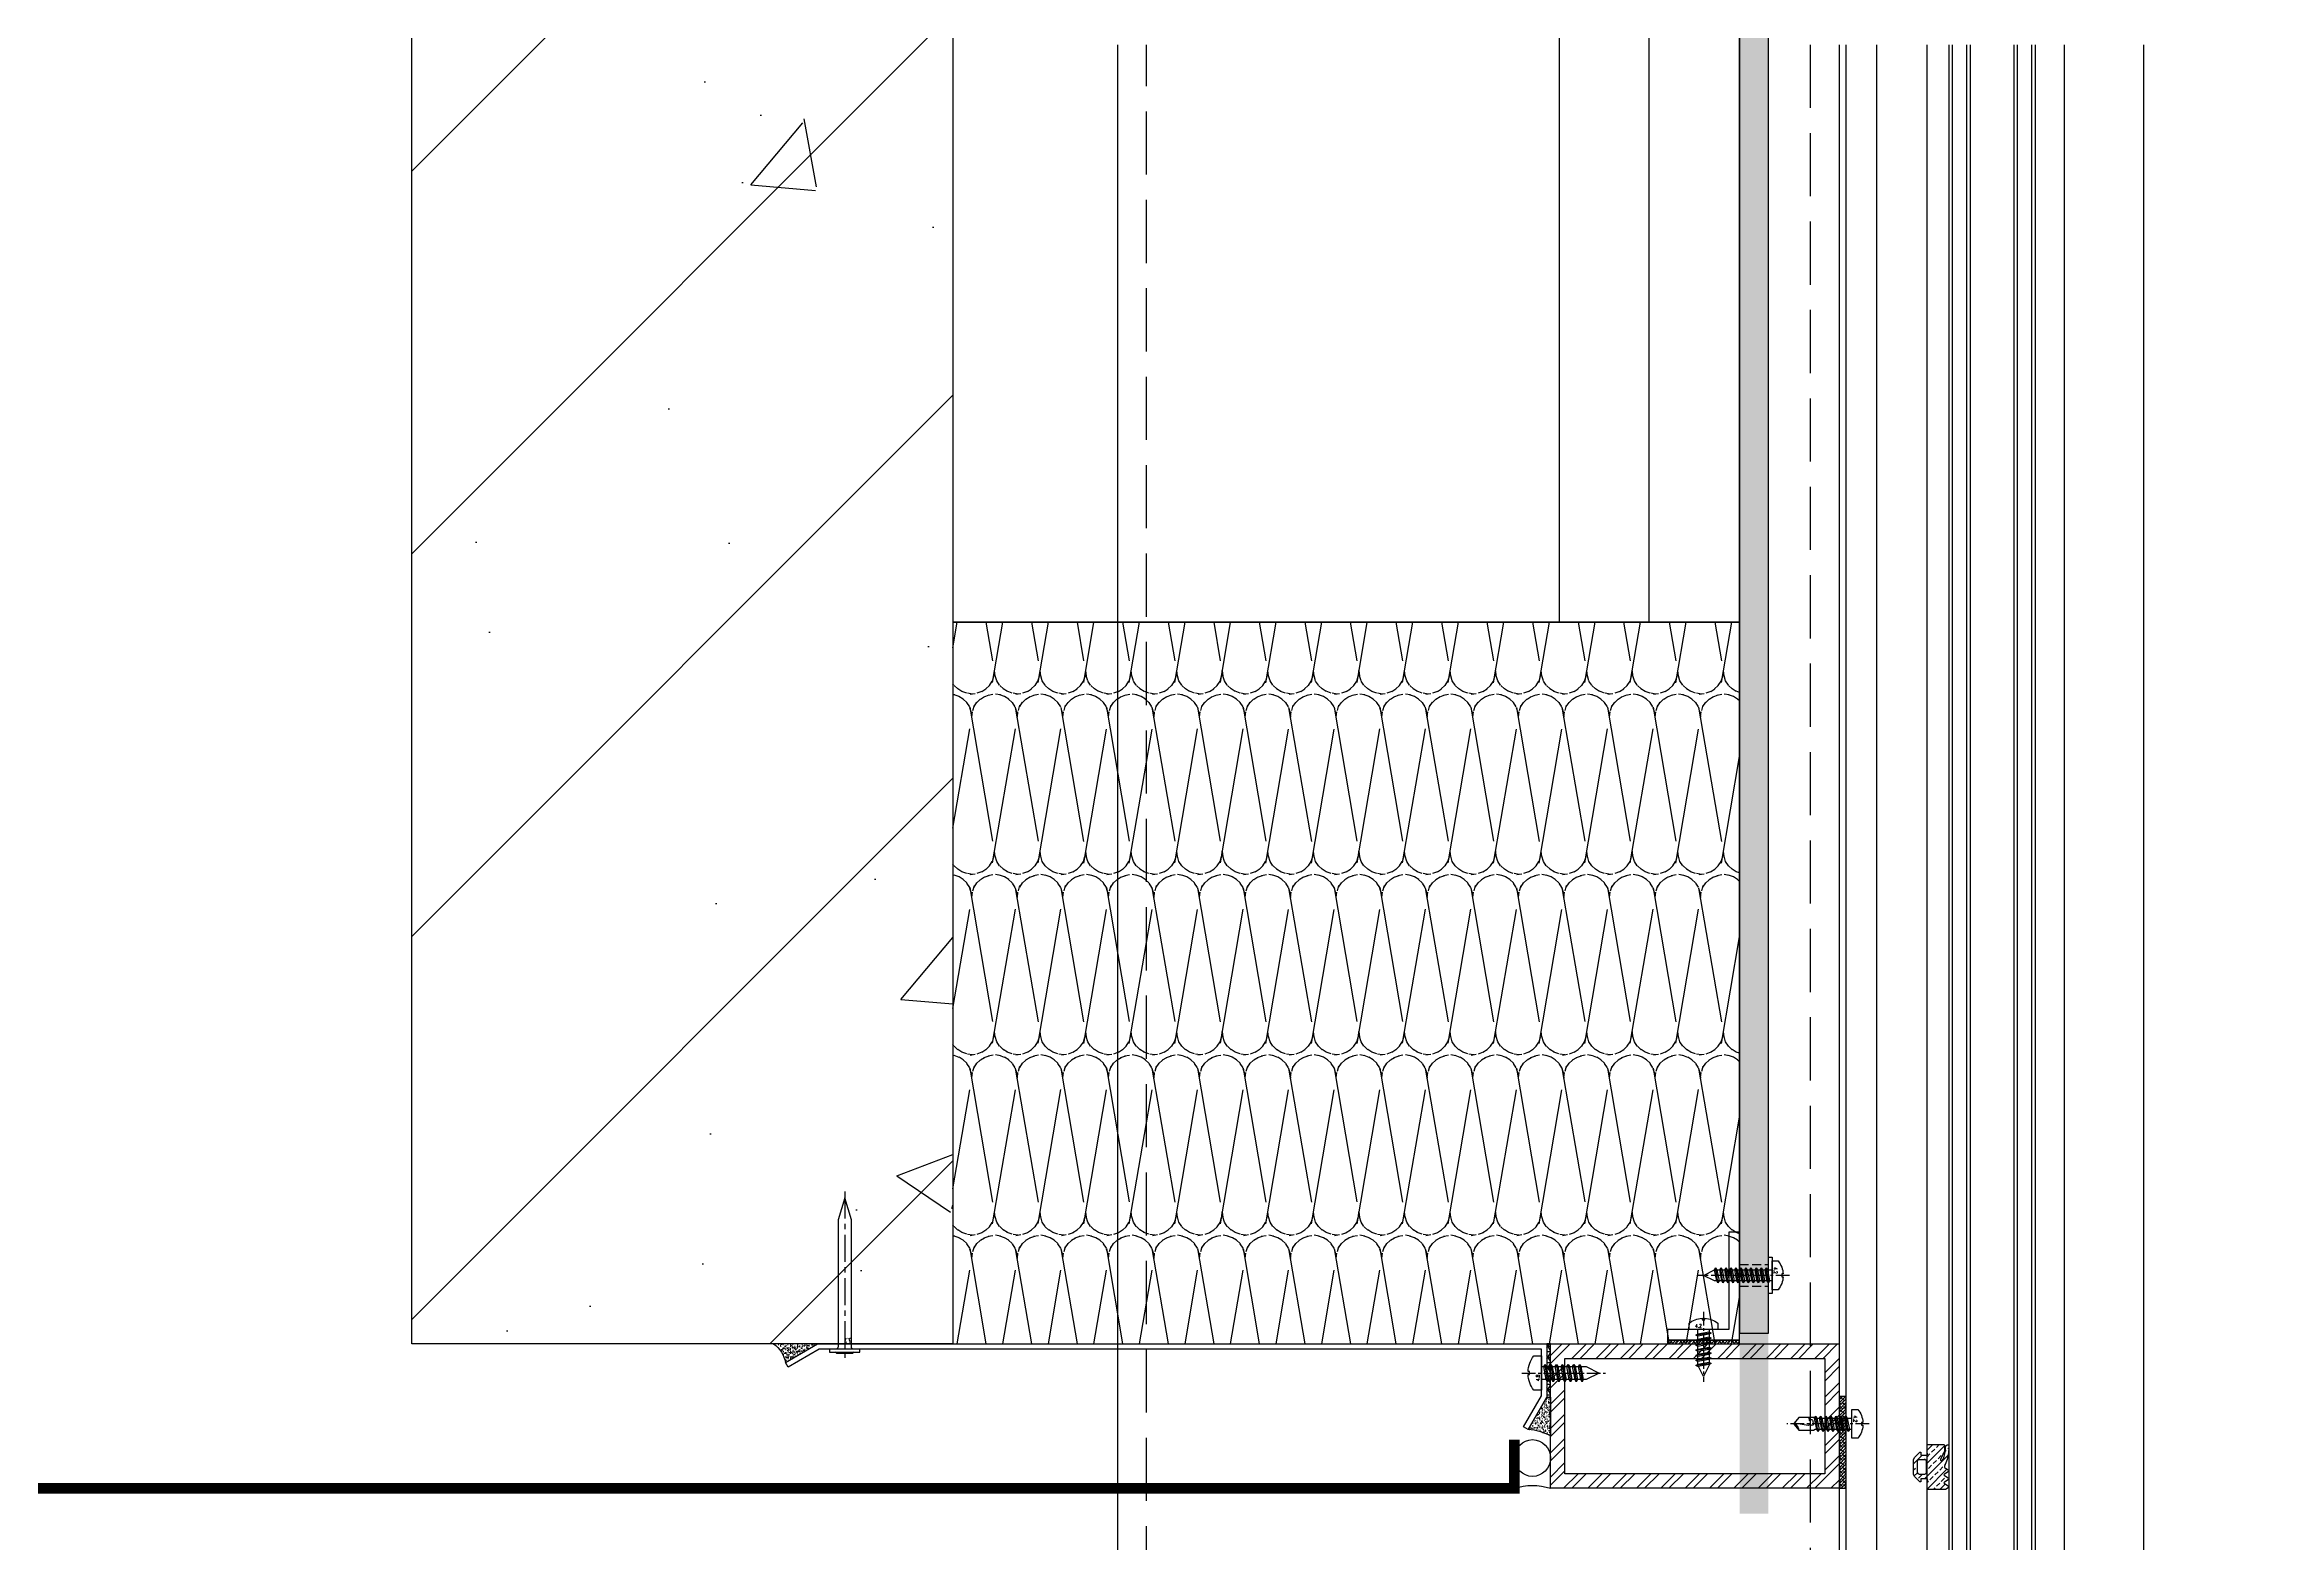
# Model space of a CAD drawing. Extents: x 220580 to 2027826, y -309201 to 71987.
# Drawn here: x 307303 to 307922, y -159095 to -158679 of the extents above; entities that cross this region are included whole.
import ezdxf
from ezdxf.enums import TextEntityAlignment as Align

# ---------------------------------------------------------------- set-up
doc = ezdxf.new("R2010")
doc.units = 0
for name, pattern in [('CENTER', [2, 1.25, -0.25, 0.25, -0.25]), ('ZN-CENTER', [2, 1.25, -0.25, 0.25, -0.25]), ('ZN-DASH', [0.35, 0.25, -0.1])]:
    doc.linetypes.add(name, pattern=pattern)
for name, color, linetype in [('!ZN1-填充-8', 8, 'Continuous'), ('!ZN3-不锈钢板幕墙-7', 7, 'Continuous'), ('!ZN3-其它材质幕墙-60', 60, 'Continuous'), ('!ZN3-玻璃幕墙-4', 4, 'Continuous'), ('!ZN4-辅助材料-1', 1, 'Continuous'), ('!ZN4-配件-11', 11, 'Continuous'), ('!ZN5-钢材投影-40', 40, 'Continuous'), ('!ZN5-铝材投影-112', 112, 'Continuous'), ('!ZN5-铝材断面-6', 6, 'Continuous'), ('!ZN6-虚线-8', 8, 'ZN-DASH'), ('11紧固件', 11, 'Continuous'), ('20剖面图$0$AS-COLN', 6, 'Continuous'), ('20剖面图$0$PUB_HATCH', 8, 'Continuous'), ('2钢材断面', 2, 'Continuous'), ('A_Hatch', 8, 'Continuous'), ('BM', 8, '保温棉'), ('DIM', 173, 'Continuous'), ('Fill', 8, 'Continuous'), ('pj', 4, 'Continuous'), ('TC', 130, 'Continuous'), ('user', 7, 'Continuous')]:
    doc.layers.add(name, color=color, linetype=linetype)
doc.styles.add('DHTEXT-1', font='ROMANS.shx', dxfattribs={"width": 0.7, "bigfont": 'CHINESE.shx'})
doc.linetypes.add('保温棉', pattern='A,0.006248399999999999,-6.2484,[134,ltypeshp.shx,S=6.2484,R=0,X=-6.2484,Y=0],-12.4968,[134,ltypeshp.shx,S=6.2484,R=180,X=6.2484,Y=0],-6.2484', length=24.9998484)
doc.dimstyles.new('ZN200', dxfattribs={"dimscale": 200, "dimtxt": 2.5, "dimasz": 1.5, "dimexe": 1, "dimexo": 2, "dimgap": 0.9, "dimtad": 1, "dimdec": 0, "dimdsep": 46, "dimtxsty": 'DHTEXT-1', "dimblk": 'ARCHTICK', "dimcen": 2.5, "dimclrd": 173, "dimclre": 173, "dimclrt": 7, "dimazin": 2, "dimtfac": 1, "dimtdec": 0, "dimtix": 1, "dimtmove": 2, "dimatfit": 3, "dimfxl": 0, "dimtolj": 1, "dimtzin": 0, "dimarcsym": 0})

# ---------------------------------------------------------------- blocks, each defined once
blk = doc.blocks.new('*U1814')
at = {"layer": '!ZN1-填充-8'}
for p, q in [((-23, 8.000001027903636), (-23.00000000001455, 899.9999996048027)), ((-19.00000102947524, 7.999999998435669), (-19.00000102947524, 899.9999985753348)), ((-4.999999091349309, 7.999999998435669), (-4.999999091363861, 899.9999985753348)), ((-1.000000120824552, 8.000001027903636), (-1.000000120839104, 899.9999996048027))]:
    blk.add_line(p, q, dxfattribs=at)
at = {"layer": '!ZN3-玻璃幕墙-4'}
for points in [[(-24.00000000001455, 899.9999996048027), (-24, 9.000001027903636), (-23, 8.000001027903636), (-19, 8.000001027903636), (-18, 9.000001027903636), (-18.00000000001455, 899.9999996048027)], [(-6.000000000014552, 899.9999996048027), (-6, 9.000001027903636), (-5, 8.000001027903636), (-1, 8.000001027903636), (0, 9.000001027903636), (-1.455191522836685e-11, 899.9999996048027)]]:
    blk.add_lwpolyline(points, dxfattribs=at)
at = {"layer": '!ZN5-钢材投影-40', "ltscale": 0.3}
for p, q in [((-254.4017149738647, 899.9999996048027), (-254.4017149738647, -900.0000003951973)), ((-54.39999999999418, 899.9999996048027), (-54.39999999999418, -900.0000003951973))]:
    blk.add_line(p, q, dxfattribs=at)
at = {"layer": '!ZN5-铝材投影-112'}
for p, q in [((-52.40170605068852, 39.99999999995634), (-52.40170605068852, 899.9999996048027)), ((-43.9017349172791, 39.99999999995634), (-43.9017349172791, 899.9999996048027)), ((-30.00001585268183, 39.99999999995634), (-30.00001585268183, 899.9999996048027)), ((7.999997113627614, 899.9999996048027), (7.999997113627614, -900.0000003951973)), ((30.0000000448199, 899.9999996048027), (30.0000000448199, -900.0000003951973))]:
    blk.add_line(p, q, dxfattribs=at)
at = {"layer": '!ZN6-虚线-8', "color": 8, "linetype": 'ZN-DASH', "ltscale": 70}
for p, q in [((-246.4017149738647, -900.0000003951973), (-246.4017149738647, 899.9999996048027)), ((-62.39999999999418, 899.9999996048027), (-62.39999999999418, -900.0000003951973))]:
    blk.add_line(p, q, dxfattribs=at)
blk = doc.blocks.new('6mm-三元乙丙胶条')
at = {"layer": 'TC'}
h = blk.add_hatch(dxfattribs=at)
h.set_pattern_fill('ANSI33', color=256, scale=0.4, angle=-90.00000000000004, style=0)
h.set_pattern_definition([(135.0000000000001, (20798.42023389944, -134095.8060885775), (-1.796051224213831, -1.79605122421383), []), (135.0000000000001, (20798.42023389944, -134094.0100365775), (-1.796051224213831, -1.79605122421383), [1.27, -0.6350000000000003])])
edge = h.paths.add_edge_path()
edge.add_arc((-0.745076895222304, 6.386234905352341), 12.38623490536398, 262.69500523028023, 272.19432173296764, ccw=False)
edge.add_line((-2.319999999599531, -5.8994654143753), (-4.109999979846179, -5.499465415370651))
edge.add_line((-4.109999979846179, -5.499465415370651), (-5.96404643979622, -4.827709463948849))
edge.add_arc((-6.134370825564469, -5.297804777299652), 0.5000000000217216, 70.08359434308407, 149.7886770612677)
edge.add_line((-6.566458514076658, -5.046209408785216), (-7.04074917291291, -5.860752043954562))
edge.add_arc((-7.300001786030069, -5.709794822855877), 0.3000000000165205, 210.0413632733605, 329.7886770638607, ccw=False)
edge.add_line((-7.55970105068991, -5.859982345456955), (-8.177149431314318, -4.79231115913717))
edge.add_arc((-8.393565485203878, -4.917467427976081), 0.2500000000216133, 30.04136327355922, 149.4440354559437)
edge.add_line((-8.60884873609757, -4.790372495364863), (-9.240860070451161, -5.860922295076307))
edge.add_arc((-9.499199971475214, -5.708408375953974), 0.2999999999786183, 210.1243179614262, 329.44403545307654, ccw=False)
edge.add_line((-9.758681517618243, -5.858971742010907), (-10.38901352399261, -4.772654878324829))
edge.add_arc((-10.60524814580688, -4.898124350070254), 0.2500000000224706, 30.12431796436568, 149.9586367271408)
edge.add_line((-10.82166419969871, -4.772968081233556), (-11.45029963756678, -5.859983554459176))
edge.add_arc((-11.70999890221035, -5.709796031883248), 0.2999999999898467, 210.1600616409289, 329.95863672924213, ccw=False)
edge.add_line((-11.9693864696892, -5.860521244874688), (-12.40000000689178, -5.119465414056322))
edge.add_line((-12.40000000689178, -5.119465414056322), (-12.40000000689178, -1.000589691102505e-07))
edge.add_line((-12.40000000689178, -1.000589691e-07), (-10.39999999920837, -1.000589691e-07))
edge.add_line((-10.39999999920837, -1.000589691e-07), (-9.87762080912944, -0.1399230935203377))
edge.add_arc((-9.79999998555727, 0.149861322457539), 0.2999999999927683, 255.0049212649136, 359.9999999993134)
edge.add_line((-9.4999999855645, 0.149861322453944), (-9.4999999855645, 1.750000001251464))
edge.add_line((-9.4999999855645, 1.750000001251464), (-10.29999999445863, 1.750000001251464))
edge.add_line((-10.29999999445863, 1.750000001251464), (-10.29999999445863, 2.050000000948784))
edge.add_line((-10.29999999445863, 2.050000000948784), (-8.869999990565702, 3.480000001203734))
edge.add_line((-8.869999990565702, 3.480000001203734), (-8.269999991171062, 3.74999999985448))
edge.add_line((-8.269999991171062, 3.74999999985448), (-4.119999997783451, 3.74999999985448))
edge.add_line((-4.119999997783451, 3.74999999985448), (-3.509999980451539, 3.459999999904539))
edge.add_line((-3.509999980451539, 3.459999999904539), (-2.099999983329325, 2.050000000948784))
edge.add_line((-2.099999983329325, 2.050000000948784), (-2.099999983329325, 1.750000001251464))
edge.add_line((-2.099999983329325, 1.750000001251464), (-2.899999992223456, 1.750000001251464))
edge.add_line((-2.899999992223456, 1.750000001251464), (-2.899999992223456, 0.1498614225711208))
edge.add_arc((-2.599999992229339, 0.149861422576473), 0.299999999994117, 180.0000000010222, 284.9950787347508)
edge.add_line((-2.522379168658517, -0.1399229934031609), (-1.99999997857958, 0))
edge.add_line((-1.99999997857958, 0), (0, 0))
edge.add_line((0, 0), (0, -4.609465414629084))
edge.add_arc((-0.2000000000116419, -4.609465414629085), 0.2000000000116419, -89.99999999999989, 2.8421709430404007e-13, ccw=False)
edge.add_line((-0.2000000000116415, -4.809465414640727), (-1.606748173886444, -4.809465414611622))
edge.add_arc((-1.606748173887518, -4.309465414737891), 0.4999999998737312, 245.9871411366934, 270.00000000012307, ccw=False)
edge.add_line((-1.81021900352789, -4.766192490089451), (-4.112712766509503, -3.740436975553166))
edge.add_arc((-4.214448181364903, -3.968800513279118), 0.2499999999970247, 65.98714113400072, 228.3664604132158)
edge.add_line((-4.380539141886401, -4.15565284222248), (-3.960000001825392, -4.529465414409059))
edge.add_arc((-0.5656029263480411, 5.15181643489628), 10.25910082569122, 250.6785976544065, 266.6225631868518)
edge.add_line((-1.170000003185123, -5.089465414814184), (-0.6609639512607828, -5.099646135146031))
edge.add_arc((-0.6729615511026317, -5.699526171137601), 0.5999999999860098, -4.085612229769708, 88.8542372456493, ccw=False)
edge.add_line((-0.0744863278232515, -5.742274353600805), (-0.0789891159511171, -5.805313458113233))
edge.add_arc((-0.2784808570646497, -5.791064063953294), 0.200000000016085, 272.19432173134965, 355.9143877690644, ccw=False)
edge = h.paths.add_edge_path(flags=16)
edge.add_arc((-4.699999995762481, 2.24999999962165), 0.5, 0, 90)
edge.add_line((-4.699999995762481, 2.74999999962165), (-7.699999982025473, 2.749999999650754))
edge.add_arc((-7.699999982025743, 2.249999999651025), 0.4999999999997282, 89.99999999996906, 180.0000000000311)
edge.add_line((-8.199999982025473, 2.249999999650754), (-8.199999982025473, 0.6499999998486601))
edge.add_arc((-7.699999982025473, 0.6499999998486596), 0.5, 179.9999999999999, 269.9999999999999)
edge.add_line((-7.699999982025473, 0.1499999998486601), (-4.699999995762481, 0.1499999998486601))
edge.add_arc((-4.699999995762197, 0.6499999998483759), 0.4999999999997158, 269.9999999999674, 360.0000000000326)
edge.add_line((-4.199999995762481, 0.6499999998486601), (-4.199999995762481, 2.24999999962165))
at = {"layer": 'pj'}
blk.add_lwpolyline([(-0.2708231029682793, -5.990917370974784, -0.0414723397604974), (-2.319999999599531, -5.8994654143753), (-4.109999979846179, -5.499465415370651), (-5.96404643979622, -4.827709463948849, 0.3625136257486336), (-6.566458514076658, -5.046209408785216), (-7.04074917291291, -5.860752043954562, -0.5758811350073855), (-7.55970105068991, -5.859982345456955), (-8.177149431314318, -4.79231115913717, 0.5738803703476393), (-8.60884873609757, -4.790372495364863), (-9.240860070451161, -5.860922295076307, -0.5733993053234177), (-9.758681517618243, -5.858971742010907), (-10.38901352399261, -4.772654878324829, 0.5763867767966784), (-10.82166419969871, -4.772968081233556), (-11.45029963756678, -5.859983554459176, -0.5761790205714215), (-11.9693864696892, -5.860521244874688), (-12.40000000689178, -5.119465414056322), (-12.40000000689178, -1.000589691e-07), (-10.39999999920837, -1.000589691e-07), (-9.87762080912944, -0.1399230935203377, 0.4931187311537985), (-9.4999999855645, 0.149861322453944), (-9.4999999855645, 1.750000001251464), (-10.29999999445863, 1.750000001251464), (-10.29999999445863, 2.050000000948784), (-8.869999990565702, 3.480000001203734), (-8.269999991171062, 3.74999999985448), (-4.119999997783451, 3.74999999985448), (-3.509999980451539, 3.459999999904539), (-2.099999983329325, 2.050000000948784), (-2.099999983329325, 1.750000001251464), (-2.899999992223456, 1.750000001251464), (-2.899999992223456, 0.1498614225711208, 0.4931187311501577), (-2.522379168658517, -0.1399229934031609), (-1.99999997857958, 0), (0, 0), (0, -4.609465414629084, -0.4142135623730951), (-0.2000000000116415, -4.809465414640727), (-1.606748173886444, -4.809465414611622, -0.1051609627890827), (-1.81021900352789, -4.766192490089451), (-4.112712766509503, -3.740436975553166, 0.8569471462484527), (-4.380539141886401, -4.15565284222248), (-3.960000001825392, -4.529465414409059, 0.0696811241218355), (-1.170000003185123, -5.089465414814184), (-0.6609639512607828, -5.099646135146031, -0.4293230392878252), (-0.0744863278232515, -5.742274353600805), (-0.0789891159511171, -5.805313458113233, -0.3824632673023371), (-0.2708231015712954, -5.990917407150844)], format="xyb", dxfattribs=at)
blk.add_lwpolyline([(-4.199999995762481, 2.24999999962165, 0.4142135623730951), (-4.699999995762481, 2.74999999962165), (-7.699999982025473, 2.749999999650754, 0.4142135623734122), (-8.199999982025473, 2.249999999650754), (-8.199999982025473, 0.6499999998486601, 0.4142135623730951), (-7.699999982025473, 0.1499999998486601), (-4.699999995762481, 0.1499999998486601, 0.414213562373428), (-4.199999995762481, 0.6499999998486601)], format="xyb", close=True, dxfattribs=at)
blk = doc.blocks.new('20250828110936')
at = {"layer": 'A_Hatch'}
h = blk.add_hatch(dxfattribs=at)
h.set_pattern_fill('ANSI32', color=256)
h.set_pattern_definition([(45, (-80.55500636567012, 0), (-3.367596045400933, 3.367596045400933), []), (45, (-78.3099413656746, 0), (-3.367596045400933, 3.367596045400933), [])])
h.paths.add_polyline_path([(0, 40), (-80, 40), (-80, 0), (0, 0)])
h.paths.add_polyline_path([(-4, 36), (-4, 4), (-76, 4), (-76, 36)], flags=16)
at = {"layer": '2钢材断面'}
for points in [[(-80, 40), (0, 40), (0, 0), (-80, 0)], [(-76, 36), (-4, 36), (-4, 4), (-76, 4)]]:
    blk.add_lwpolyline(points, close=True, dxfattribs=at)
blk = doc.blocks.new('*U285')
at = {"color": 0, "linetype": 'CENTER', "ltscale": 3}
blk.add_line((-4.793777829273322, 2.913225216616411e-13), (18, -6.394884621840901e-15), dxfattribs=at)
at = {"linetype": 'ByBlock', "ltscale": 10}
for p, q in [((0, 1.550000000000024), (10.26653098098048, 1.549999999999775)), ((0.9859588387780631, 2.110000000000021), (1.57904116122194, -2.110000000000007)), ((2.385958838778063, 2.110000000000013), (2.97904116122194, -2.110000000000014)), ((3.785958838778063, 2.110000000000006), (4.37904116122194, -2.110000000000022)), ((5.185958838778062, 2.109999999999999), (5.779041161221939, -2.110000000000029)), ((6.585958838778063, 2.109999999999991), (7.17904116122194, -2.110000000000037)), ((7.985958838778063, 2.109999999999983), (8.57904116122194, -2.110000000000044)), ((9.385958838778063, 2.109999999999975), (9.97904116122194, -2.110000000000052)), ((10.26653098098048, -1.550000000000217), (0, -1.549999999999945))]:
    blk.add_line(p, q, dxfattribs=at)
blk.add_lwpolyline([(-3.087680633323398, 0.4000000000000909, -0.1514667514007003), (-1.723475382979757, 4), (0, 4), (0, -4), (-1.723475382979757, -4, -0.1514667514007005), (-3.087680633323398, -0.4000000000000892), (-2.699999999999932, -0.3999999999999773), (-2.699999999999932, 0.4000000000000341)], format="xyb", close=True, dxfattribs=at)
for points in [[(1.255725010475717, -1.549999999999976), (0.6626426880318403, 1.550000000000018), (0.9859588387779494, 2.109999999999935), (1.309274989524115, 1.550000000000018), (1.902357311968163, -1.549999999999976), (1.57904116122194, -2.10999999999995)], [(2.655725010475717, -1.549999999999983), (2.06264268803184, 1.550000000000011), (2.385958838777949, 2.109999999999928), (2.709274989524115, 1.550000000000011), (3.302357311968163, -1.549999999999983), (2.97904116122194, -2.109999999999957)], [(4.055725010475717, -1.549999999999991), (3.46264268803184, 1.550000000000003), (3.785958838777949, 2.10999999999992), (4.109274989524115, 1.550000000000003), (4.702357311968163, -1.549999999999991), (4.37904116122194, -2.109999999999965)], [(5.455725010475716, -1.549999999999998), (4.86264268803184, 1.549999999999996), (5.185958838777949, 2.109999999999913), (5.509274989524115, 1.549999999999996), (6.102357311968162, -1.549999999999998), (5.779041161221939, -2.109999999999972)], [(6.855725010475717, -1.550000000000006), (6.26264268803184, 1.549999999999988), (6.585958838777949, 2.109999999999905), (6.909274989524115, 1.549999999999988), (7.502357311968162, -1.550000000000006), (7.17904116122194, -2.10999999999998)], [(8.255725010475718, -1.550000000000013), (7.66264268803184, 1.549999999999981), (7.985958838777949, 2.109999999999898), (8.309274989524116, 1.549999999999981), (8.902357311968164, -1.550000000000013), (8.57904116122194, -2.109999999999987)], [(9.655725010475717, -1.550000000000021), (9.06264268803184, 1.549999999999973), (9.385958838777949, 2.10999999999989), (9.709274989524115, 1.549999999999973), (10.30235731196816, -1.550000000000021), (9.97904116122194, -2.109999999999995)]]:
    blk.add_lwpolyline(points, close=True, dxfattribs=at)
for points in [[(10.26653098098048, -1.55, -0.414213562373095), (10.38395522340473, -1.667424242424249), (10.38395522340473, -1.726136363636771), (14.64482176281634, -1.726136363636771), (15.9999999999994, -0.1948217628174002), (15.9999999999994, 0.1948217628174238), (14.6448217628156, 1.726136363637534), (10.38395522340473, 1.726136363637932), (10.38395522340473, 1.667424242424216, -0.414213562373095), (10.26653098098048, 1.549999999999966)], [(11.9208473223949, -1.726136363636771), (11.80430973296651, -0.8890824877731115), (11.41067326572917, -1.132928086946651, -0.5304615897786895), (10.821757728626, -0.8693511515041786), (10.65548024539029, 0.07365531618229441, -0.6513157956771675), (11.14879112615775, 0.4044761775147213), (11.54048701920387, 0.1567861275003797), (12.11053252572676, 0.4912756395922434), (15.9999999999994, -0.1948217628174002, -0.2012259957209903), (14.6448217628156, 1.726136363637534)]]:
    blk.add_lwpolyline(points, format="xyb", dxfattribs=at)
at = {"layer": 'Defpoints', "color": 0, "ltscale": 10, "style": 'DHTEXT-1', "width": 0.7}
blk.add_text('4.2', height=1, rotation=90, dxfattribs=at).set_placement((-0.4943080637851551, -1.360906739296141), align=Align.CENTER)
blk = doc.blocks.new('20250828111521')
at = {"layer": 'Fill', "ltscale": 50}
h = blk.add_hatch(dxfattribs=at)
h.set_pattern_fill('ANSI38', color=256, scale=0.4, style=0)
h.set_pattern_definition([(45, (0, 0), (-0.4490128060534577, 0.4490128060534577), []), (135, (0, 0), (-1.347038418160373, 0.4490128060534578), [1.5875, -0.9525000000000001])])
h.paths.add_polyline_path([(1.998293949305662, 0), (1.998293949305662, 25.45583444154181), (0, 25.45583444154181), (0, 0)])
at = {"layer": '11紧固件', "ltscale": 50}
blk.add_lwpolyline([(1.998293949305662, 0), (1.998293949320214, 25.45583444154181), (1.455191522836685e-11, 25.45583444154181), (0, 0), (1.998293949305662, 0)], dxfattribs=at)
at = {"layer": '!ZN4-配件-11', "color": 1, "rotation": 180}
blk.add_blockref('*U285', (3.49829394929111, 17.85970507280217), dxfattribs=at)
at = {"ltscale": 50}
blk.add_blockref('20250828110936', (0, 3.92901711165905e-10), dxfattribs=at)
at = {"layer": 'user', "ltscale": 4, "rotation": 90.00000000000001}
blk.add_blockref('6mm-三元乙丙胶条', (24.39998731134983, 12.09999676781081), dxfattribs=at)
blk = doc.blocks.new('*U2091')
at = {"color": 0, "linetype": 'CENTER', "ltscale": 3}
blk.add_line((-4.851510917911964, 2.913225216616411e-13), (14.54315256367451, -8.526512829121202e-15), dxfattribs=at)
at = {"linetype": 'ByBlock', "ltscale": 10}
for p, q in [((0, 1.550000000000024), (9.895000016689004, 1.549999999999739)), ((0.9859588387780631, 2.110000000000021), (1.57904116122194, -2.110000000000007)), ((2.385958838778063, 2.109999999999977), (2.97904116122194, -2.110000000000051)), ((3.785958838778063, 2.109999999999933), (4.37904116122194, -2.110000000000094)), ((5.185958838778062, 2.109999999999889), (5.779041161221939, -2.110000000000138)), ((6.585958838778063, 2.109999999999845), (7.17904116122194, -2.110000000000182)), ((7.985958838778063, 2.109999999999801), (8.57904116122194, -2.110000000000226)), ((9.385958838778063, 2.109999999999757), (9.97904116122194, -2.11000000000027)), ((9.895000016689004, 1.549999999999739), (13, -2.927436071331612e-13)), ((9.895000016689004, -1.550000000000255), (0, -1.549999999999945)), ((13, -2.927436071331612e-13), (9.895000016689004, -1.550000000000255))]:
    blk.add_line(p, q, dxfattribs=at)
blk.add_lwpolyline([(-3.087680633323398, 0.4000000000000909, -0.1514667514007003), (-1.723475382979757, 4), (0, 4), (0, -4), (-1.723475382979757, -4, -0.1514667514007005), (-3.087680633323398, -0.4000000000000892), (-2.699999999999932, -0.3999999999999773), (-2.699999999999932, 0.4000000000000341)], format="xyb", close=True, dxfattribs=at)
for points in [[(1.255725010475717, -1.549999999999976), (0.6626426880318403, 1.550000000000018), (0.9859588387779494, 2.109999999999935), (1.309274989524115, 1.550000000000018), (1.902357311968163, -1.549999999999976), (1.57904116122194, -2.10999999999995)], [(2.655725010475717, -1.55000000000002), (2.06264268803184, 1.549999999999975), (2.385958838777949, 2.109999999999892), (2.709274989524115, 1.549999999999975), (3.302357311968163, -1.55000000000002), (2.97904116122194, -2.109999999999994)], [(4.055725010475717, -1.550000000000064), (3.46264268803184, 1.549999999999931), (3.785958838777949, 2.109999999999848), (4.109274989524115, 1.549999999999931), (4.702357311968163, -1.550000000000064), (4.37904116122194, -2.110000000000038)], [(5.455725010475716, -1.550000000000108), (4.86264268803184, 1.549999999999887), (5.185958838777949, 2.109999999999804), (5.509274989524115, 1.549999999999887), (6.102357311968162, -1.550000000000108), (5.779041161221939, -2.110000000000082)], [(6.855725010475717, -1.550000000000152), (6.26264268803184, 1.549999999999843), (6.585958838777949, 2.10999999999976), (6.909274989524115, 1.549999999999843), (7.502357311968162, -1.550000000000152), (7.17904116122194, -2.110000000000126)], [(8.255725010475718, -1.550000000000196), (7.66264268803184, 1.549999999999799), (7.985958838777949, 2.109999999999716), (8.309274989524116, 1.549999999999799), (8.902357311968164, -1.550000000000196), (8.57904116122194, -2.11000000000017)], [(9.655725010475717, -1.55000000000024), (9.06264268803184, 1.549999999999755), (9.385958838777949, 2.109999999999672), (9.709274989524115, 1.549999999999755), (10.30235731196816, -1.55000000000024), (9.97904116122194, -2.110000000000213)]]:
    blk.add_lwpolyline(points, close=True, dxfattribs=at)
at = {"layer": 'Defpoints', "color": 0, "ltscale": 10, "style": 'DHTEXT-1', "width": 0.7}
blk.add_text('4.2', height=1, rotation=90, dxfattribs=at).set_placement((-0.4943080637851551, -1.360906739295894), align=Align.CENTER)
blk = doc.blocks.new('*U2090')
at = {"color": 0, "linetype": 'CENTER', "ltscale": 3}
blk.add_line((-4.851510917911964, 2.913225216616411e-13), (20.54315256367451, -4.2632564145606e-15), dxfattribs=at)
at = {"linetype": 'ByBlock', "ltscale": 10}
for p, q in [((0, 1.550000000000024), (15.895000016689, 1.549999999999744)), ((0.9859588387780631, 2.110000000000021), (1.57904116122194, -2.110000000000007)), ((2.385958838778063, 2.109999999999994), (2.97904116122194, -2.110000000000034)), ((3.785958838778063, 2.109999999999967), (4.37904116122194, -2.110000000000061)), ((5.185958838778062, 2.10999999999994), (5.779041161221939, -2.110000000000087)), ((6.585958838778063, 2.109999999999913), (7.17904116122194, -2.110000000000114)), ((7.985958838778063, 2.109999999999886), (8.57904116122194, -2.110000000000142)), ((9.385958838778063, 2.109999999999859), (9.97904116122194, -2.110000000000168)), ((10.78595883877806, 2.109999999999832), (11.37904116122194, -2.110000000000196)), ((12.18595883877806, 2.109999999999805), (12.77904116122194, -2.110000000000222)), ((13.58595883877806, 2.109999999999778), (14.17904116122194, -2.110000000000249)), ((14.98595883877806, 2.109999999999751), (15.57904116122194, -2.110000000000277)), ((15.895000016689, 1.549999999999744), (19, -2.884803507186006e-13)), ((15.895000016689, -1.550000000000251), (0, -1.549999999999945)), ((19, -2.884803507186006e-13), (15.895000016689, -1.550000000000251))]:
    blk.add_line(p, q, dxfattribs=at)
blk.add_lwpolyline([(-3.087680633323398, 0.4000000000000909, -0.1514667514007003), (-1.723475382979757, 4), (0, 4), (0, -4), (-1.723475382979757, -4, -0.1514667514007005), (-3.087680633323398, -0.4000000000000892), (-2.699999999999932, -0.3999999999999773), (-2.699999999999932, 0.4000000000000341)], format="xyb", close=True, dxfattribs=at)
for points in [[(1.255725010475717, -1.549999999999976), (0.6626426880318403, 1.550000000000018), (0.9859588387779494, 2.109999999999935), (1.309274989524115, 1.550000000000018), (1.902357311968163, -1.549999999999976), (1.57904116122194, -2.10999999999995)], [(2.655725010475717, -1.550000000000003), (2.06264268803184, 1.549999999999991), (2.385958838777949, 2.109999999999908), (2.709274989524115, 1.549999999999991), (3.302357311968163, -1.550000000000003), (2.97904116122194, -2.109999999999977)], [(4.055725010475717, -1.55000000000003), (3.46264268803184, 1.549999999999965), (3.785958838777949, 2.109999999999881), (4.109274989524115, 1.549999999999965), (4.702357311968163, -1.55000000000003), (4.37904116122194, -2.110000000000004)], [(5.455725010475716, -1.550000000000057), (4.86264268803184, 1.549999999999937), (5.185958838777949, 2.109999999999855), (5.509274989524115, 1.549999999999937), (6.102357311968162, -1.550000000000057), (5.779041161221939, -2.110000000000031)], [(6.855725010475717, -1.550000000000084), (6.26264268803184, 1.549999999999911), (6.585958838777949, 2.109999999999828), (6.909274989524115, 1.549999999999911), (7.502357311968162, -1.550000000000084), (7.17904116122194, -2.110000000000058)], [(8.255725010475718, -1.550000000000111), (7.66264268803184, 1.549999999999883), (7.985958838777949, 2.1099999999998), (8.309274989524116, 1.549999999999883), (8.902357311968164, -1.550000000000111), (8.57904116122194, -2.110000000000085)], [(9.655725010475717, -1.550000000000138), (9.06264268803184, 1.549999999999857), (9.385958838777949, 2.109999999999774), (9.709274989524115, 1.549999999999857), (10.30235731196816, -1.550000000000138), (9.97904116122194, -2.110000000000111)], [(11.05572501047572, -1.550000000000165), (10.46264268803184, 1.54999999999983), (10.78595883877795, 2.109999999999746), (11.10927498952411, 1.54999999999983), (11.70235731196816, -1.550000000000165), (11.37904116122194, -2.110000000000139)], [(12.45572501047572, -1.550000000000192), (11.86264268803184, 1.549999999999803), (12.18595883877795, 2.10999999999972), (12.50927498952412, 1.549999999999803), (13.10235731196816, -1.550000000000192), (12.77904116122194, -2.110000000000166)], [(13.85572501047572, -1.550000000000219), (13.26264268803184, 1.549999999999776), (13.58595883877795, 2.109999999999693), (13.90927498952411, 1.549999999999776), (14.50235731196816, -1.550000000000219), (14.17904116122194, -2.110000000000193)], [(15.25572501047572, -1.550000000000246), (14.66264268803184, 1.549999999999749), (14.98595883877795, 2.109999999999665), (15.30927498952412, 1.549999999999749), (15.90235731196816, -1.550000000000246), (15.57904116122194, -2.11000000000022)]]:
    blk.add_lwpolyline(points, close=True, dxfattribs=at)
at = {"layer": 'Defpoints', "color": 0, "ltscale": 10, "style": 'DHTEXT-1', "width": 0.7}
blk.add_text('4.2', height=1, rotation=90, dxfattribs=at).set_placement((-0.4943080637851551, -1.360906739295894), align=Align.CENTER)
blk = doc.blocks.new('*U1912')
at = {"linetype": 'ByBlock', "ltscale": 10}
blk.add_lwpolyline([(0, -5), (1, -5), (1, 5), (0, 5)], close=True, dxfattribs=at)
blk = doc.blocks.new('*U2096')
at = {"color": 0, "linetype": 'CENTER', "ltscale": 3}
blk.add_line((-5.42402482348062, 2.951201566112061e-13), (17.70672576295199, 2.948752353404415e-13), dxfattribs=at)
at = {"linetype": 'ByBlock', "ltscale": 10}
for p, q in [((0, 1.7899998674459), (12.38000001907299, 1.790001397150355)), ((0.980701996714231, 2.400000000000386), (1.655298003285623, -2.399999999999796)), ((2.580701996714217, 2.400000210272508), (3.255298003285609, -2.399999789727674)), ((4.180701996714204, 2.40000042054463), (4.855298003285595, -2.399999579455552)), ((5.780701996714191, 2.400000630816753), (6.455298003285582, -2.399999369183429)), ((7.380701996714176, 2.400000841088874), (8.055298003285568, -2.399999158911307)), ((8.980701996714163, 2.400001051360997), (9.655298003285555, -2.399998948639185)), ((10.58070199671415, 2.400001261633119), (11.25529800328554, -2.399998738367063)), ((12.38000001907299, 1.790001397150355), (16, 1.626980552060786e-06)), ((16, 1.626980552060786e-06), (12.38000001907299, -1.789998580962678)), ((12.38000001907299, -1.789998580962678), (0, -1.790000231097598))]:
    blk.add_line(p, q, dxfattribs=at)
blk.add_lwpolyline([(-3.299999999999955, 0.4000000000003876), (-3.689993742175107, 0.3999999999999488, -0.1474780726293994), (-2.137196594791703, 4.750000000000297), (0, 4.750000000000293), (0, -4.749999999999703), (-2.137196594791703, -4.749999999999703, -0.1474780726293994), (-3.689993742175107, -0.3999999999993538), (-3.299999999999955, -0.3999999999995669)], format="xyb", close=True, dxfattribs=at)
for points in [[(1.303114339079855, -1.789999999999669), (0.6285183325084631, 1.790000000000258), (0.980701996714231, 2.400000000000158), (1.332885660919771, 1.790000000000258), (2.00748166749139, -1.789999999999669), (1.655298003285623, -2.399999999999796)], [(2.903114339079841, -1.789999789727547), (2.228518332508449, 1.790000210272381), (2.580701996714217, 2.400000210272281), (2.932885660919758, 1.790000210272381), (3.607481667491377, -1.789999789727547), (3.255298003285609, -2.399999789727674)], [(4.503114339079827, -1.789999579455424), (3.828518332508436, 1.790000420544503), (4.180701996714204, 2.400000420544403), (4.532885660919744, 1.790000420544503), (5.207481667491363, -1.789999579455424), (4.855298003285595, -2.399999579455552)], [(6.103114339079815, -1.789999369183302), (5.428518332508423, 1.790000630816625), (5.780701996714191, 2.400000630816525), (6.132885660919731, 1.790000630816625), (6.80748166749135, -1.789999369183302), (6.455298003285582, -2.399999369183429)], [(7.7031143390798, -1.78999915891118), (7.028518332508408, 1.790000841088747), (7.380701996714176, 2.400000841088647), (7.732885660919717, 1.790000841088747), (8.407481667491336, -1.78999915891118), (8.055298003285568, -2.399999158911307)], [(9.303114339079787, -1.789998948639058), (8.628518332508396, 1.79000105136087), (8.980701996714163, 2.400001051360769), (9.332885660919704, 1.79000105136087), (10.00748166749132, -1.789998948639058), (9.655298003285555, -2.399998948639185)], [(10.90311433907977, -1.789998738366936), (10.22851833250838, 1.790001261632992), (10.58070199671415, 2.400001261632892), (10.93288566091969, 1.790001261632992), (11.60748166749131, -1.789998738366936), (11.25529800328554, -2.399998738367063)]]:
    blk.add_lwpolyline(points, close=True, dxfattribs=at)
at = {"layer": 'Defpoints', "color": 0, "ltscale": 10, "style": 'DHTEXT-1', "width": 0.7}
blk.add_text('4.8', height=1, rotation=90, dxfattribs=at).set_placement((-0.4943080637851551, -1.360906739296144), align=Align.CENTER)
blk = doc.blocks.new('*U1916')
at = {"color": 0, "linetype": 'ZN-CENTER', "ltscale": 6}
blk.add_line((43.75691669705304, 4.925789506012574e-14), (-2.334210881697629, 5.329070518200751e-14), dxfattribs=at)
at = {"linetype": 'ByBlock', "ltscale": 10}
for p, q in [((-1.099999999999767, 2.281819537641123), (-1.099999999999767, -2.281819537642608)), ((-0.9499999999997897, 2.326965969312877), (-0.9499999999997897, -2.326965969314362)), ((-0.7999999999997556, 4.200000000000042), (-0.7999999999997556, -4.20000000000147)), ((-1.335820343228988e-12, 4.200000000000042), (-0.7999999999997556, 4.200000000000042)), ((1.335820343228988e-12, -4.199999999999935), (-1.335820343228988e-12, 4.200000000000042)), ((-0.7999999999997556, -4.20000000000147), (1.335820343228988e-12, -4.199999999999935))]:
    blk.add_line(p, q, dxfattribs=at)
blk.add_lwpolyline([(0, -2.522000000000165, -0.414213562373095), (0.6719999999999402, -1.849999999999969), (35.87027027027045, -1.849999999999973), (42, 4.925789506012574e-14), (35.87027027027045, 1.850000000000072), (0.6719999999999402, 1.850000000000076, -0.414213562373095), (0, 2.521999999999476)], format="xyb", dxfattribs=at)
for centre, start, end in [((-1.117211323007012, 2.610766877386478), 272.9951230191359, 344.3665125859252), ((-1.117211323007012, -2.610766877387963), 15.63348741407401, 87.00487698086415)]:
    blk.add_arc(centre, 0.329397301089755, start, end, dxfattribs=at)
at = {"layer": 'Defpoints', "color": 0, "ltscale": 10, "style": 'DHTEXT-1', "width": 0.7}
blk.add_text('3.7', height=1.125, rotation=90, dxfattribs=at).set_placement((3.092591720855712, -0.9336714974895588), align=Align.CENTER)
blk = doc.blocks.new('室内胶缝示意')
at = {"ltscale": 0.1}
blk.add_arc((-4.999999999869033, 15.57612454575161), 16.35896255462005, 252.2031562995401, 287.7968437004599, dxfattribs=at)
at = {"ltscale": 0.1, "extrusion": (0, 0, -1)}
blk.add_ellipse((-4.990384680597344, -8.375798344054544), major_axis=(-3.911665190393874e-10, 5.092968818538793), ratio=0.981745653301395, dxfattribs=at)
blk = doc.blocks.new('20250828132035')
at = {"layer": '!ZN1-填充-8', "ltscale": 10}
h = blk.add_hatch(dxfattribs=at)
h.set_pattern_fill('AR-CONC', color=8, scale=10, angle=90.00000000000001)
h.set_pattern_definition([(140, (525.9999832845642, 6539.927758980135), (1.593908553890304, 18.2184668996004), [1.905, -20.955]), (85, (525.9999832845642, 6539.927758980135), (-19.105664288218, -3.524282597566703), [1.524, -16.764]), (190.451, (526.132808284543, 6541.445958980126), (-17.5116687820292, 14.69425016659592), [1.619, -17.809]), (136.1842, (520.9199832845479, 6539.927758980135), (4.204232793272707, 27.10790408921299), [2.857499999999998, -31.43249999999999]), (186.6356, (521.2703332845704, 6542.186748980137), (-24.74255558900493, 23.74042344662371), [2.428499999999987, -26.7134999999999]), (81.18400000000003, (520.9199832845479, 6539.927758980135), (-24.74251178605978, 23.74046058139339), [2.286, -25.14600000000001]), (111, (522.1899832845666, 6542.467758980143), (10.22655185167625, 15.16148798353833), [1.905, -20.955]), (56.00000000000004, (522.1899832845666, 6542.467758980143), (-18.41879661223193, 6.180202834764705), [1.524, -16.764]), (161.4514, (523.0421932845493, 6543.731208980142), (-8.192285771605752, 21.34164907701244), [1.618999999999993, -17.80899999999989]), (127.5, (525.9999832845642, 6539.927758980135), (-8.455503887315313, 0.3088603250591802), [0, -16.5608, 0, -17.018, 0, -16.8275]), (97.49999999999993, (525.9999832845642, 6539.927758980135), (-10.01805748181195, 6.681966251030573), [0, -9.702800000000002, 0, -16.1798, 0, -6.413500000000002]), (57.49999999999999, (525.9999832845642, 6534.263558980136), (0.5728743992673406, 13.55905951668714), [0, -6.349999999999974, 0, -19.81199999999989, 0, -26.28899999999989]), (47.5, (525.9999832845642, 6531.723558980157), (-2.542649103333307, 14.81291813860181), [0, -8.255, 0, -13.1572, 0, -18.669])])
edge = h.paths.add_edge_path()
edge.add_line((517.9999832845642, 6747.157594841265), (517.9999832845642, 6243.000036400892))
edge.add_line((517.9999832845642, 6243.000036400859), (525.9999832845642, 6243.000036400859))
edge.add_line((525.9999832845642, 6243.000036400859), (525.9999832845642, 6747.157594841232))
at = {"layer": '!ZN1-填充-8', "ltscale": 20}
h = blk.add_hatch(dxfattribs=at)
h.set_pattern_fill('防火棉', color=256, scale=0.505)
h.set_pattern_definition([(99.64827059999992, (563.6874838021467, 6296.426636809716), (-25.2499998337009, 149.9540095495376), [37.66422239299978, -2598.831302999985]), (97.19770699999998, (569.9999832971371, 6333.558105816715), (-12.6249998885987, 49.98466956140777), [1.43947691165, -99.32390499999998]), (106.418857, (569.8196261831326, 6334.986239251739), (-75.7499963823328, 249.9233503514598), [1.4888471307, -311.16904665]), (123.292959, (569.3987928666174, 6336.414372686733), (-63.12499811428338, 99.96934030710104), [1.423791177349992, -297.572355949998]), (137.02891, (568.6172452211613, 6337.604483865725), (-50.49999978327227, 49.98466982494914), [1.3967841763, -291.92789015]), (147.989097, (567.5952214236604, 6338.556572839239), (-164.1249984290412, 99.9693411803067), [1.3470907623, -281.54196925]), (161.002609, (566.4529594996129, 6339.270639556751), (-138.8749994184182, 49.98467020773887), [1.4623894737, -305.63939765]), (170.23292, (565.0702214236371, 6339.746684018231), (-277.7499989489697, 49.98467209331709), [1.403074915849992, -293.242652599998]), (9.76707954, (562.3047453220934, 6339.746684018231), (277.7499993494156, 49.98466986837402), [1.40307491585, -293.2426526]), (18.9973908, (560.9220073471079, 6339.270639556751), (138.8749995928976, 49.9846697229737), [1.462389473699992, -305.639397649998]), (32.01090240000001, (559.7797453221283, 6338.556572839239), (164.124999467887, 99.96933947444012), [1.3470907623, -281.54196925]), (42.9710899, (558.7577217771322, 6337.604483865725), (50.49999987051199, 49.98466973680999), [1.3967841763, -291.92789015]), (56.70704010000001, (557.9761741821421, 6336.414372686733), (63.12499965504991, 99.96933933494022), [1.42379117735, -297.57235595]), (73.5811422, (557.5553405121318, 6334.986239251739), (75.74999985254482, 249.9233492995), [1.4888471307, -311.16904665]), (82.80229290000001, (557.3749838021467, 6333.558105816715), (12.62499977543023, 49.98466956468227), [1.43947691165, -99.323905]), (80.35172929999999, (563.6874838021467, 6296.426636809716), (25.25000007550582, 149.9540095088535), [37.66422239299975, -2598.831302999984]), (9.76707954, (557.3749838021467, 6290.000036402722), (277.7499993494156, 49.98466986837402), [1.40307491585, -293.2426526]), (18.9973908, (558.7577217771322, 6290.238058638526), (151.4999995843212, 49.984669720361), [1.462389473699992, -305.639397649998]), (32.01090240000001, (560.1404597521177, 6290.714103115199), (75.74999977160518, 49.9846697519425), [1.3470907623, -281.54196925]), (42.9710899, (561.2827217770973, 6291.428169827617), (50.49999987051199, 49.98466973680999), [1.3967841763, -291.92789015]), (56.70704010000001, (562.3047453220934, 6292.380258775898), (100.9999996005308, 149.9540092590557), [1.42379117735, -297.57235595]), (73.5811422, (563.0862929171417, 6293.570369964989), (12.62499990810302, 49.98466961827754), [1.4888471307, -311.16904665]), (82.80229290000001, (563.5071265870938, 6294.998503389885), (12.62499977543023, 49.98466956468227), [1.43947691165, -99.323905]), (97.19770699999998, (563.8678405121318, 6294.998503389885), (-12.6249998885987, 49.98466956140777), [1.43947691165, -99.32390499999998]), (106.418857, (564.2886741821421, 6293.570369964989), (-12.62499922956163, 49.98466978884611), [1.4888471307, -311.16904665]), (123.292959, (565.0702214236371, 6292.380258775898), (-100.9999972746069, 149.9540108261556), [1.423791177349992, -297.572355949998]), (137.02891, (566.092245221138, 6291.428169827617), (-164.1249992562797, 149.954009434235), [1.3967841763, -291.92789015]), (147.989097, (567.2345071451273, 6290.714103115199), (-75.74999925619764, 49.98467053234825), [1.3470907623, -281.54196925]), (161.002609, (568.6172452211613, 6290.238058638526), (-151.4999994098418, 49.98467024919572), [1.4623894737, -305.63939765]), (170.23292, (569.9999832971371, 6290.000036402722), (-277.7499989489697, 49.98467209331709), [1.403074915849992, -293.242652599998])])
h.paths.add_polyline_path([(300.0000000966247, 6290.000036402722), (517.9999832845642, 6290.000036402722), (517.9999832845642, 6490.000036402751), (300.0000000966247, 6490.000036402751)])
at = {"layer": '!ZN1-填充-8'}
h = blk.add_hatch(dxfattribs=at)
h.set_pattern_fill('AR-SAND', color=256, scale=0.5, style=0)
h.set_pattern_definition([(37.50000000000001, (270.0000930733513, 6290.000036400859), (-0.03149667905480408, 0.9634118845065793), [0, -0.76, 0, -0.85, 0, -0.8125]), (7.499999999999999, (270.0000930733513, 6290.000036400859), (0.8848883526338636, 1.41107303261487), [0, -0.41, 0, -0.685, 0, -0.2625]), (327.5, (269.3850930733606, 6290.000036400859), (1.557070930875748, 0.002829526768482249), [0, -0.25, 0, -0.9, 0, -1.175]), (317.5, (269.3850930733606, 6290.000036400859), (1.503063302286147, 0.4388377824671246), [0, -0.125, 0, -0.59, 0, -0.675])])
edge = h.paths.add_edge_path()
edge.add_line((251.2529808962136, 6290.000036400859), (262.5000830893696, 6290.000036400845))
edge.add_line((262.5000830893405, 6290.000036400859), (253.5613680824026, 6284.839266885385))
edge.add_ellipse((243.3309484037454, 6283.35989971424), major_axis=(-7.309241206491246, 7.309241206491248), ratio=0.9999999999978988, start_angle=233.2282055617725, end_angle=264.9692674028663)
at = {"layer": '!ZN1-填充-8', "ltscale": 0.1}
h = blk.add_hatch(dxfattribs=at)
h.set_pattern_fill('NET3', color=256, scale=3, style=0)
h.set_pattern_definition([(7.016477563892661e-15, (465.5999832845991, 6275.00003697761), (0, 1.5), []), (59.99999999999999, (465.5999832845991, 6275.00003697761), (-1.299038105676658, 0.7500000000000002), []), (120, (465.5999832845991, 6275.00003697761), (-1.299038105676658, -0.7499999999999997), [])])
h.paths.add_polyline_path([(464.5999832845409, 6275.206533265824), (465.5999832845409, 6275.206533265824), (465.5999832845991, 6290.000036400859), (464.5999832845991, 6290.000036400859)])
at = {"layer": '!ZN1-填充-8'}
h = blk.add_hatch(dxfattribs=at)
h.set_pattern_fill('AR-SAND', color=256, scale=0.5, style=0)
h.set_pattern_definition([(37.50000000000001, (339.5998704004451, 6297.706532690267), (-0.03149667905480408, 0.9634118845065793), [0, -0.76, 0, -0.85, 0, -0.8125]), (7.499999999999999, (339.5998704004451, 6297.706532690267), (0.8848883526338636, 1.41107303261487), [0, -0.41, 0, -0.685, 0, -0.2625]), (327.5, (338.9848704004544, 6297.706532690267), (1.557070930875748, 0.002829526768482249), [0, -0.25, 0, -0.9, 0, -1.175]), (317.5, (338.9848704004544, 6297.706532690267), (1.503063302286147, 0.4388377824671246), [0, -0.125, 0, -0.59, 0, -0.675])])
edge = h.paths.add_edge_path()
edge.add_arc((458.653371635708, 6251.910017821239), 14.3792900125779, 61.11204188657354, 86.8671693198166)
edge.add_line((459.4392137691029, 6266.267818258901), (464.59998328457, 6275.206533265835))
edge.add_line((464.5999832845409, 6275.206533265824), (464.5999832845409, 6275.528072296733))
edge.add_line((464.5999832845409, 6275.528072296729), (465.5999832845264, 6275.528072296729))
edge.add_line((465.5999832845409, 6275.528072296729), (465.5999832845409, 6264.500036402071))
at = {"layer": '20剖面图$0$PUB_HATCH'}
h = blk.add_hatch(dxfattribs=at)
h.set_pattern_fill('钢筋混凝土', color=256, scale=30, style=0)
h.set_pattern_definition([(45, (1654463.055672918, -568957.451990122), (-53.03300858899107, 53.03300858899107), []), (49.99999999999999, (1654463.055672918, -568957.451990122), (215.178054780226, -18.82564049477853), [22.5, -247.5]), (355, (1654463.055672918, -568957.451990122), (-41.6254000839, 225.6576401100035), [18, -198]), (100.4514, (1654480.987176918, -568959.020792122), (173.5528145142065, 206.8318626182861), [19.122057, -210.3426336]), (46.18420000000001, (1654463.055672918, -568897.451990122), (320.1723145876933, -49.65570429870542), [33.75, -371.25]), (96.6356, (1654489.736696418, -568901.5899822218), (280.398811664611, 292.2353612701325), [28.6830864, -315.5139]), (351.1842, (1654463.055672918, -568897.451990122), (280.3985835400882, 292.2355802775974), [27, -297]), (21, (1654493.055672918, -568912.451990122), (179.0721156355385, -120.7856671996016), [22.5, -247.5]), (326.0000000000001, (1654493.055672918, -568912.451990122), (72.99459957647451, 217.5450135140559), [18, -198]), (71.4514, (1654507.978342818, -568922.5174719219), (252.066788574447, 96.75914901298572), [19.122057, -210.3426336]), (37.50000000000001, (1654463.055672918, -568957.451990122), (3.647956595187201, 99.86815614939344), [0, -195.6, 0, -201, 0, -198.75]), (7.499999999999999, (1654463.055672918, -568957.451990122), (78.92086123264458, 118.3235135647081), [0, -114.6, 0, -191.1, 0, -75.75]), (327.5, (1654396.155672918, -568957.451990122), (160.1467308517227, -6.766461520313927), [0, -75, 0, -234, 0, -310.5]), (317.5, (1654366.155672918, -568957.451990122), (174.9558508027159, 30.03149469969532), [0, -97.5, 0, -155.4, 0, -220.5])])
h.paths.add_polyline_path([(150.0000000966247, 6290.000036400859), (300.0000000987202, 6290.000036400859), (300.0000000936561, 6690.000036400859), (150.0000000915607, 6690.000036400859)])
at = {"layer": 'Fill', "ltscale": 50}
h = blk.add_hatch(dxfattribs=at)
h.set_pattern_fill('ANSI38', color=256, scale=0.4, style=0)
h.set_pattern_definition([(45, (497.9999832845642, 6290.000036400859), (-0.4490128060534577, 0.4490128060534577), []), (135, (497.9999832845642, 6290.000036400859), (-1.347038418160373, 0.4490128060534578), [1.5875, -0.9525000000000001])])
h.paths.add_polyline_path([(497.9999832845642, 6291.000036400859), (497.9999832845642, 6290.000036400859), (517.93496573437, 6290.000036400859), (517.93496573437, 6291.000036400859)])
at = {"layer": '!ZN1-填充-8'}
blk.add_lwpolyline([(300.0000000966247, 6290.000036402722), (517.9999832845642, 6290.000036402722), (517.9999832845642, 6490.000036402751), (300.0000000966247, 6490.000036402751)], close=True, dxfattribs=at)
at = {"layer": '!ZN3-不锈钢板幕墙-7', "ltscale": 4}
blk.add_lwpolyline([(298.5000000966247, 6288.500036402722), (298.5000000966247, 6288.500036400859), (262.9020068780519, 6288.500036400859), (254.3113680824172, 6283.540228779719), (253.5613680824172, 6284.839266885392), (262.5000830893405, 6290.000036400859), (300.0000000966247, 6290.000036400859), (300.0000000966247, 6290.000036402722), (464.5999832845991, 6290.000036402082), (464.5999832845409, 6275.206533265824), (459.4392137691029, 6266.267818258901), (458.1401756634004, 6267.017818258901), (463.0999832845409, 6275.608457054477), (463.0999832845991, 6288.500036402082)], close=True, dxfattribs=at)
at = {"layer": '!ZN3-其它材质幕墙-60', "ltscale": 20}
blk.add_lwpolyline([(517.9999832845642, 7197.157594841236), (517.9999832845642, 6293.000036400859), (525.9999832845642, 6293.000036400859), (525.9999832845642, 7197.157594841236)], dxfattribs=at)
at = {"layer": '!ZN4-辅助材料-1', "ltscale": 4}
blk.add_line((300.0000000966247, 6490.000036402722), (517.9999832845642, 6490.000036402751), dxfattribs=at)
for points in [[(253.5613680824172, 6284.839266885392), (262.5000830893405, 6290.000036400859), (262.5000830893405, 6290.000036400859), (250.2935862255981, 6290.000036400859, -0.1983726770642686), (253.5613680824172, 6284.839266885363)], [(459.4392137691029, 6266.267818258901), (464.5999832845409, 6275.206533265824), (465.5999832845409, 6275.206533265824), (465.5999832845991, 6264.500036402053, 0.1128534114984326), (459.4392137691029, 6266.267818258901)]]:
    blk.add_lwpolyline(points, format="xyb", dxfattribs=at)
blk.add_lwpolyline([(464.5999832845409, 6275.206533265824), (465.5999832845409, 6275.206533265824), (465.5999832845991, 6290.000036400859), (464.5999832845991, 6290.000036400859)], close=True, dxfattribs=at)
at = {"layer": '!ZN5-铝材投影-112'}
blk.add_lwpolyline([(517.9999832845642, 6291.000036400859), (517.9999832845642, 6321.000036400859), (514.9999832845642, 6321.000036400859), (514.9999832845642, 6294.000036400859), (497.9999832845642, 6294.000036400859), (497.9999832845642, 6291.000036400859)], close=True, dxfattribs=at)
at = {"layer": '!ZN6-虚线-8', "color": 8, "linetype": 'ZN-DASH', "ltscale": 10}
for p, q in [((517.9999832845642, 6312.000036400859), (525.9999832845642, 6312.000036400859)), ((517.9999832845642, 6306.000036400859), (525.9999832845642, 6306.000036400859))]:
    blk.add_line(p, q, dxfattribs=at)
at = {"color": 4, "linetype": 'ZN-DASH', "ltscale": 30, "const_width": 3}
blk.add_lwpolyline([(455.5999832848902, 6263.468803357275), (455.5999832848902, 6250.000036194688), (-1126.314080283046, 6250.000036194688)], dxfattribs=at)
at = {"layer": '11紧固件', "ltscale": 50}
blk.add_lwpolyline([(497.9999832845642, 6291.000036400859), (497.9999832845642, 6290.000036400859), (517.93496573437, 6290.000036400859), (517.93496573437, 6291.000036400859), (497.9999832845642, 6291.000036400859)], dxfattribs=at)
at = {"layer": '20剖面图$0$AS-COLN', "ltscale": 50}
blk.add_lwpolyline([(150.0000000962173, 6690.000036400859), (300.0000000962173, 6690.000036400859), (300.0000000962173, 6290.000036400859), (150.0000000962173, 6290.000036400859)], close=True, dxfattribs=at)
at = {"layer": 'BM'}
blk.add_line((492.9999832846224, 6490.000036402751), (492.9999832845642, 7197.157594841236), dxfattribs=at)
at = {"layer": 'Defpoints', "color": 8}
blk.add_lwpolyline([(467.9999832845642, 7197.157594841236), (467.9999832845642, 6490.000036402751), (517.9999832845642, 6490.000036402751), (517.9999832845642, 7197.157594841236)], dxfattribs=at)
at = {"layer": '!ZN4-配件-11', "color": 1}
for name, p, rotation in [('*U1916', (270.0000000966247, 6288.500036400859), 90), ('*U2090', (526.9999832845642, 6309.000036400859), 180), ('*U2091', (507.9999832845642, 6294.000036400859), 270)]:
    blk.add_blockref(name, p, dxfattribs=dict(at, rotation=rotation))
at = {"layer": '!ZN4-配件-11', "extrusion": (0, 0, -1), "zscale": -1, "rotation": 180}
blk.add_blockref('*U1912', (-525.9999832845642, 6309.000036400859), dxfattribs=at)
at = {"layer": '!ZN4-配件-11', "color": 1}
blk.add_blockref('*U2096', (463.0999832845991, 6281.932297989144), dxfattribs=at)
at = {"layer": '!ZN5-铝材断面-6', "ltscale": 50}
blk.add_blockref('20250828111521', (545.5999832845991, 6250.000036400481), dxfattribs=at)
at = {"ltscale": 50}
blk.add_blockref('*U1814', (599.9999832846224, 5750.000000332366), dxfattribs=at)
at = {"xscale": -1, "rotation": 180}
blk.add_blockref('室内胶缝示意', (465.5999832846574, 6250.000036400859), dxfattribs=at)
blk = doc.blocks.new('_ArchTick')
at = {"color": 0, "linetype": 'ByBlock', "const_width": 0.4}
blk.add_lwpolyline([(-0.5, -0.5), (0.5, 0.5)], dxfattribs=at)
blk = doc.blocks.new('*D872')
at = {"layer": 'Defpoints', "color": 0, "ltscale": 2, "transparency": 16777216}
for p in [(307759.9075905968, -157779.3509701894), (309213.4923384823, -157779.3509701894), (307759.9075905968, -159579.3509697942)]:
    blk.add_point(p, dxfattribs=at)
at = {"layer": 'DIM', "color": 173, "linetype": 'ByBlock', "lineweight": -2, "ltscale": 2, "transparency": 16777216}
for p, q in [((308159.9075905968, -157779.3509701894), (309413.4923384823, -157779.3509701894)), ((309213.4923384823, -159579.3509697942), (309213.4923384823, -157779.3509701894)), ((308159.9075905968, -159579.3509697942), (309413.4923384823, -159579.3509697942))]:
    blk.add_line(p, q, dxfattribs=at)
at = {"layer": 'DIM', "color": 173, "lineweight": -2, "ltscale": 2, "transparency": 16777216, "xscale": 300, "yscale": 300, "zscale": 300}
for p, rotation in [((309213.4923384823, -157779.3509701894), 90), ((309213.4923384823, -159579.3509697942), 270)]:
    blk.add_blockref('_ArchTick', p, dxfattribs=dict(at, rotation=rotation))
at = {"layer": 'DIM', "color": 7, "ltscale": 2, "transparency": 16777216, "insert": (308783.4923384822, -158679.3509699919), "char_height": 500, "attachment_point": 5, "rotation": 90, "style": 'DHTEXT-1'}
blk.add_mtext('\\A1;1800', dxfattribs=at)

msp = doc.modelspace()

# ---------------------------------------------------------------- block references
at = {"ltscale": 30}
msp.add_blockref('20250828132035', (307254.3708561072, -165329.3509701265), dxfattribs=at)

# ---------------------------------------------------------------- next in the draw order: dimensions: what is measured, and where the dimension line sits
at = {"layer": 'DIM', "ltscale": 2}
dim = msp.add_linear_dim(base=(309213.4923384823, -157779.3509701894), p1=(307759.9075905967, -159579.3509697941), p2=(307759.9075905967, -157779.3509701894), angle=90, dimstyle='ZN200', dxfattribs=at)
dim.commit()
dim.dimension.update_dxf_attribs({"geometry": '*D872', "text_midpoint": (308783.4923384822, -158679.3509699919)})

doc.saveas('drawing.dxf')
